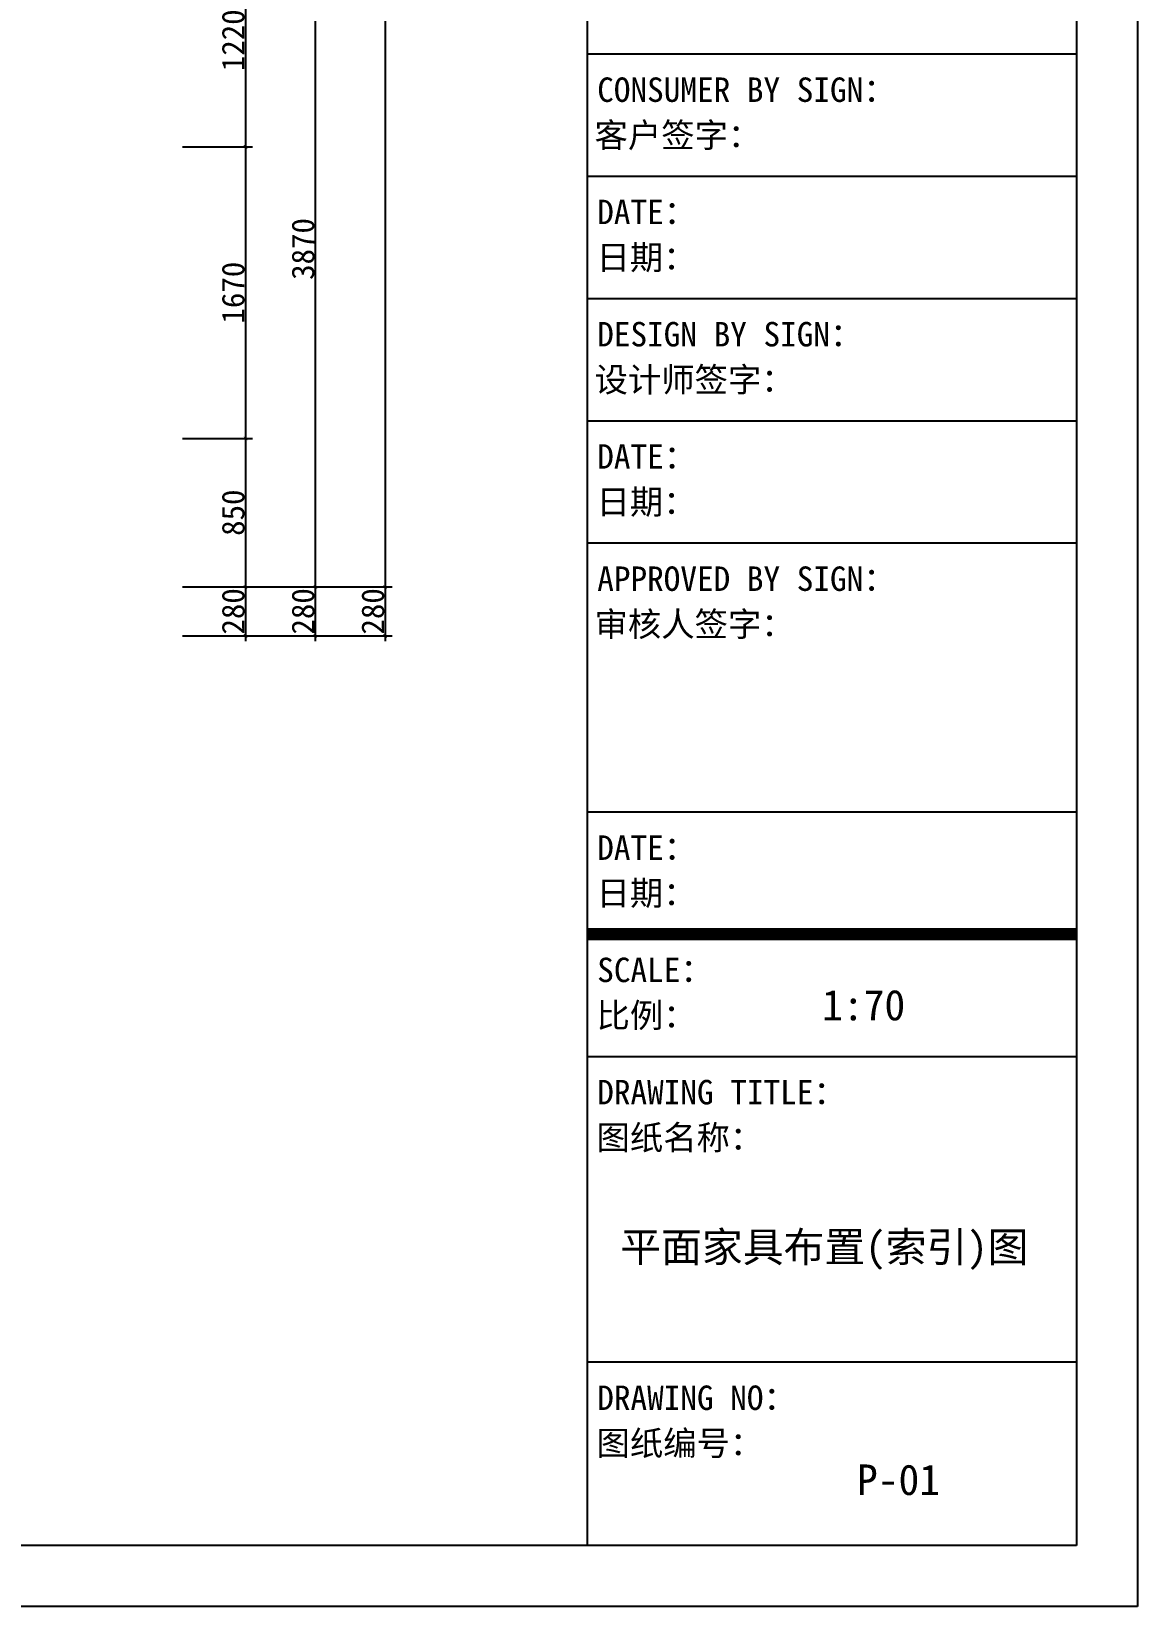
# Model space of a CAD drawing. Extents: x 13886 to 74789, y -750269 to -704302.
# Drawn here: x 68454 to 74789, y -725092 to -716073 of the extents above; entities that cross this region are included whole.
import ezdxf

# ---------------------------------------------------------------- set-up
doc = ezdxf.new("R2010")
doc.units = 0
doc.header["$LTSCALE"] = 10
doc.layers.get('0').update_dxf_attribs({"linetype": 'CONTINUOUS'})
doc.layers.get('DEFPOINTS').update_dxf_attribs({"linetype": 'CONTINUOUS'})
doc.layers.add('__A', color=14, linetype='CONTINUOUS')
doc.styles.add('_', font='SimSun.ttf')
doc.styles.get("Standard").update_dxf_attribs({"font": 'NSimSun.ttf'})
doc.dimstyles.get("Standard").update_dxf_attribs({"dimtxt": 0.18, "dimasz": 0.18, "dimexe": 0.18, "dimexo": 0.0625, "dimgap": 0.09, "dimtad": 0, "dimtih": 1, "dimtoh": 1, "dimdec": 4, "dimzin": 0, "dimtxsty": 'STANDARD', "dimcen": 0.09, "dimazin": 3, "dimtfac": 1, "dimtdec": 4, "dimtofl": 0, "dimtmove": 0, "dimatfit": 3, "dimtolj": 1, "dimtzin": 0})

# ---------------------------------------------------------------- blocks, each defined once
blk = doc.blocks.new('HTHJGJ')
at = {"layer": '__A', "ltscale": 150}
for p, q in [((43286.3, -729479.1), (43286.3, -750269.1)), ((40136.3, -749919.1), (40136.3, -729829.1)), ((42936.3, -729829.1), (42936.3, -749919.1)), ((40136.3, -741379.1), (42936.3, -741379.1)), ((40136.3, -742079.1), (42936.3, -742079.1)), ((40136.3, -742779.1), (42936.3, -742779.1)), ((40136.3, -743479.1), (42936.3, -743479.1)), ((40136.3, -744179.1), (42936.3, -744179.1)), ((40136.3, -745719.1), (42936.3, -745719.1)), ((40136.3, -746419.1), (42936.3, -746419.1)), ((40136.3, -747119.1), (42936.3, -747119.1)), ((40136.3, -747119.1), (42936.3, -747119.1)), ((40136.3, -748869.1), (42936.3, -748869.1)), ((42936.3, -749919.1), (15636.3, -749919.1)), ((43286.3, -750269.1), (13886.3, -750269.1))]:
    blk.add_line(p, q, dxfattribs=at)
at = {"layer": '__A', "ltscale": 150, "const_width": 70}
blk.add_lwpolyline([(40136.3, -746419.1), (42936.3, -746419.1)], dxfattribs=at)
at = {"layer": '__A', "ltscale": 150, "char_height": 140, "width": 2679.294, "attachment_point": 1, "style": '_'}
for s, insert in [('CONSUMER BY SIGN：', (40191.6, -741513.8)), ('客户签字：', (40176.3, -741774)), ('DATE：', (40191.6, -742213.8)), ('日期：', (40187.7, -742474)), ('DESIGN BY SIGN：', (40191.6, -742913.8)), ('设计师签字：', (40176.3, -743174)), ('DATE：', (40191.6, -743613.8)), ('日期：', (40187.7, -743874)), ('APPROVED BY SIGN：', (40191.6, -744313.8)), ('审核人签字：', (40176.3, -744574)), ('DATE：', (40191.6, -745853.8)), ('日期：', (40187.7, -746114)), ('SCALE：', (40191.6, -746553.8)), ('比例：', (40187.7, -746814)), ('DRAWING TITLE：', (40191.6, -747253.8)), ('图纸名称：', (40187.7, -747514)), ('DRAWING NO：', (40191.6, -749003.8)), ('图纸编号：', (40187.7, -749264))]:
    blk.add_mtext(s, dxfattribs=dict(at, insert=insert))
blk = doc.blocks.new('_ARCHTICK')
at = {"color": 0, "linetype": 'BYBLOCK', "const_width": 0.15}
blk.add_lwpolyline([(-0.5, -0.5), (0.5, 0.5)], dxfattribs=at)
blk = doc.blocks.new('*D1030')
at = {"color": 250, "ltscale": 60}
for p, q in [((70119.4, -710658.2), (70519.4, -710658.2)), ((70479.4, -710628.2), (70479.4, -719283.2)), ((70119.4, -719253.2), (70519.4, -719253.2))]:
    blk.add_line(p, q, dxfattribs=at)
at = {"layer": 'DEFPOINTS', "color": 0, "ltscale": 60}
for p in [(70079.4, -710658.2), (70079.4, -719253.2), (70479.4, -719253.2)]:
    blk.add_point(p, dxfattribs=at)
at = {"color": 250, "ltscale": 60, "xscale": 20, "yscale": 20, "zscale": 20}
for p, rotation in [((70479.4, -710658.2), 90), ((70479.4, -719253.2), 270)]:
    blk.add_blockref('_ARCHTICK', p, dxfattribs=dict(at, rotation=rotation))
at = {"color": 3, "ltscale": 60, "insert": (70409.4, -714955.7), "char_height": 130, "attachment_point": 5, "rotation": 90}
blk.add_mtext('\\A1;8595', dxfattribs=at)
blk = doc.blocks.new('*D1031')
at = {"color": 250, "ltscale": 60}
for p, q in [((70479.4, -719223.2), (70479.4, -719563.2)), ((70119.4, -719253.2), (70519.4, -719253.2)), ((70119.4, -719533.2), (70519.4, -719533.2))]:
    blk.add_line(p, q, dxfattribs=at)
at = {"layer": 'DEFPOINTS', "color": 0, "ltscale": 60}
for p in [(70079.4, -719253.2), (70079.4, -719533.2), (70479.4, -719533.2)]:
    blk.add_point(p, dxfattribs=at)
at = {"color": 250, "ltscale": 60, "xscale": 20, "yscale": 20, "zscale": 20}
for p, rotation in [((70479.4, -719253.2), 90), ((70479.4, -719533.2), 270)]:
    blk.add_blockref('_ARCHTICK', p, dxfattribs=dict(at, rotation=rotation))
at = {"color": 3, "ltscale": 60, "insert": (70409.4, -719393.2), "char_height": 130, "attachment_point": 5, "rotation": 90}
blk.add_mtext('\\A1;280', dxfattribs=at)
blk = doc.blocks.new('*D1035')
at = {"color": 250, "ltscale": 60}
for p, q in [((69719.4, -715383.2), (70119.4, -715383.2)), ((70079.4, -715353.2), (70079.4, -719283.2)), ((69719.4, -719253.2), (70119.4, -719253.2))]:
    blk.add_line(p, q, dxfattribs=at)
at = {"layer": 'DEFPOINTS', "color": 0, "ltscale": 60}
for p in [(69679.4, -715383.2), (69679.4, -719253.2), (70079.4, -719253.2)]:
    blk.add_point(p, dxfattribs=at)
at = {"color": 250, "ltscale": 60, "xscale": 20, "yscale": 20, "zscale": 20}
for p, rotation in [((70079.4, -715383.2), 90), ((70079.4, -719253.2), 270)]:
    blk.add_blockref('_ARCHTICK', p, dxfattribs=dict(at, rotation=rotation))
at = {"color": 3, "ltscale": 60, "insert": (70009.4, -717318.2), "char_height": 130, "attachment_point": 5, "rotation": 90}
blk.add_mtext('\\A1;3870', dxfattribs=at)
blk = doc.blocks.new('*D1036')
at = {"color": 250, "ltscale": 60}
for p, q in [((70079.4, -719223.2), (70079.4, -719563.2)), ((69719.4, -719253.2), (70119.4, -719253.2)), ((69719.4, -719533.2), (70119.4, -719533.2))]:
    blk.add_line(p, q, dxfattribs=at)
at = {"layer": 'DEFPOINTS', "color": 0, "ltscale": 60}
for p in [(69679.4, -719253.2), (69679.4, -719533.2), (70079.4, -719533.2)]:
    blk.add_point(p, dxfattribs=at)
at = {"color": 250, "ltscale": 60, "xscale": 20, "yscale": 20, "zscale": 20}
for p, rotation in [((70079.4, -719253.2), 90), ((70079.4, -719533.2), 270)]:
    blk.add_blockref('_ARCHTICK', p, dxfattribs=dict(at, rotation=rotation))
at = {"color": 3, "ltscale": 60, "insert": (70009.4, -719393.2), "char_height": 130, "attachment_point": 5, "rotation": 90}
blk.add_mtext('\\A1;280', dxfattribs=at)
blk = doc.blocks.new('*D1044')
at = {"color": 250, "ltscale": 60}
for p, q in [((69319.4, -715513.2), (69719.4, -715513.2)), ((69679.4, -715483.2), (69679.4, -716763.2)), ((69319.4, -716733.2), (69719.4, -716733.2))]:
    blk.add_line(p, q, dxfattribs=at)
at = {"layer": 'DEFPOINTS', "color": 0, "ltscale": 60}
for p in [(69279.4, -715513.2), (69279.4, -716733.2), (69679.4, -716733.2)]:
    blk.add_point(p, dxfattribs=at)
at = {"color": 250, "ltscale": 60, "xscale": 20, "yscale": 20, "zscale": 20}
for p, rotation in [((69679.4, -715513.2), 90), ((69679.4, -716733.2), 270)]:
    blk.add_blockref('_ARCHTICK', p, dxfattribs=dict(at, rotation=rotation))
at = {"color": 3, "ltscale": 60, "insert": (69609.4, -716123.2), "char_height": 130, "attachment_point": 5, "rotation": 90}
blk.add_mtext('\\A1;1220', dxfattribs=at)
blk = doc.blocks.new('*D1045')
at = {"color": 250, "ltscale": 60}
for p, q in [((69679.4, -716703.2), (69679.4, -718433.2)), ((69319.4, -716733.2), (69719.4, -716733.2)), ((69319.4, -718403.2), (69719.4, -718403.2))]:
    blk.add_line(p, q, dxfattribs=at)
at = {"layer": 'DEFPOINTS', "color": 0, "ltscale": 60}
for p in [(69279.4, -716733.2), (69279.4, -718403.2), (69679.4, -718403.2)]:
    blk.add_point(p, dxfattribs=at)
at = {"color": 250, "ltscale": 60, "xscale": 20, "yscale": 20, "zscale": 20}
for p, rotation in [((69679.4, -716733.2), 90), ((69679.4, -718403.2), 270)]:
    blk.add_blockref('_ARCHTICK', p, dxfattribs=dict(at, rotation=rotation))
at = {"color": 3, "ltscale": 60, "insert": (69609.4, -717568.2), "char_height": 130, "attachment_point": 5, "rotation": 90}
blk.add_mtext('\\A1;1670', dxfattribs=at)
blk = doc.blocks.new('*D1046')
at = {"color": 250, "ltscale": 60}
for p, q in [((69319.4, -718403.2), (69719.4, -718403.2)), ((69679.4, -718373.2), (69679.4, -719283.2)), ((69319.4, -719253.2), (69719.4, -719253.2))]:
    blk.add_line(p, q, dxfattribs=at)
at = {"layer": 'DEFPOINTS', "color": 0, "ltscale": 60}
for p in [(69279.4, -718403.2), (69279.4, -719253.2), (69679.4, -719253.2)]:
    blk.add_point(p, dxfattribs=at)
at = {"color": 250, "ltscale": 60, "xscale": 20, "yscale": 20, "zscale": 20}
for p, rotation in [((69679.4, -718403.2), 90), ((69679.4, -719253.2), 270)]:
    blk.add_blockref('_ARCHTICK', p, dxfattribs=dict(at, rotation=rotation))
at = {"color": 3, "ltscale": 60, "insert": (69609.4, -718828.2), "char_height": 130, "attachment_point": 5, "rotation": 90}
blk.add_mtext('\\A1;850', dxfattribs=at)
blk = doc.blocks.new('*D1047')
at = {"color": 250, "ltscale": 60}
for p, q in [((69679.4, -719223.2), (69679.4, -719563.2)), ((69319.4, -719253.2), (69719.4, -719253.2)), ((69319.4, -719533.2), (69719.4, -719533.2))]:
    blk.add_line(p, q, dxfattribs=at)
at = {"layer": 'DEFPOINTS', "color": 0, "ltscale": 60}
for p in [(69279.4, -719253.2), (69279.4, -719533.2), (69679.4, -719533.2)]:
    blk.add_point(p, dxfattribs=at)
at = {"color": 250, "ltscale": 60, "xscale": 20, "yscale": 20, "zscale": 20}
for p, rotation in [((69679.4, -719253.2), 90), ((69679.4, -719533.2), 270)]:
    blk.add_blockref('_ARCHTICK', p, dxfattribs=dict(at, rotation=rotation))
at = {"color": 3, "ltscale": 60, "insert": (69609.4, -719393.2), "char_height": 130, "attachment_point": 5, "rotation": 90}
blk.add_mtext('\\A1;280', dxfattribs=at)

msp = doc.modelspace()

# ---------------------------------------------------------------- block references
msp.add_blockref('HTHJGJ', (31502.5, 25177.6))

# ---------------------------------------------------------------- texts
at = {"layer": '__A', "ltscale": 150, "attachment_point": 1, "style": '_'}
for s, insert, char_height, width in [('{\\fNSimSun|b0|i0|c134|p49;\\C1;1:70}', (72982.1, -721560.1), 175, 462.575), ('{\\fNSimSun|b0|i0|c134|p49;\\H0.875x;\\C1;平面家具布置(索引)图}', (71825.7, -722946.9), 196, 3093.792), ('{\\fNSimSun|b0|i0|c134|p49;\\C1;P-01}', (73181.7, -724278.1), 175, 462.575)]:
    msp.add_mtext(s, dxfattribs=dict(at, insert=insert, char_height=char_height, width=width))

# ---------------------------------------------------------------- dimensions: what is measured, and where the dimension line sits
at = {"ltscale": 60}
for base, p1, p2, picture, middle in [((70479.4, -719253.2), (70079.4, -710658.2), (70079.4, -719253.2), '*D1030', (70409.4, -714955.7)), ((70079.4, -719253.2), (69679.4, -715383.2), (69679.4, -719253.2), '*D1035', (70009.4, -717318.2)), ((69679.4, -716733.2), (69279.4, -715513.2), (69279.4, -716733.2), '*D1044', (69609.4, -716123.2)), ((69679.4, -718403.2), (69279.4, -716733.2), (69279.4, -718403.2), '*D1045', (69609.4, -717568.2)), ((69679.4, -719253.2), (69279.4, -718403.2), (69279.4, -719253.2), '*D1046', (69609.4, -718828.2)), ((69679.4, -719533.2), (69279.4, -719253.2), (69279.4, -719533.2), '*D1047', (69609.4, -719393.2)), ((70079.4, -719533.2), (69679.4, -719253.2), (69679.4, -719533.2), '*D1036', (70009.4, -719393.2)), ((70479.4, -719533.2), (70079.4, -719253.2), (70079.4, -719533.2), '*D1031', (70409.4, -719393.2))]:
    dim = msp.add_linear_dim(base=base, p1=p1, p2=p2, angle=90, dimstyle='STANDARD', override={"dimtxt": 130, "dimasz": 20, "dimexe": 40, "dimexo": 40, "dimgap": 5, "dimtad": 1, "dimtih": 0, "dimtoh": 0, "dimdec": 0, "dimrnd": 5, "dimblk1": 'ARCHTICK', "dimblk2": 'ARCHTICK', "dimsah": 1, "dimdle": 30, "dimclrd": 250, "dimclre": 250, "dimclrt": 3, "dimtdec": 0, "dimtmove": 1, "dimldrblk": 'ARCHTICK', "dimfxl": 15, "dimarcsym": 1}, dxfattribs=at)
    dim.commit()
    dim.dimension.update_dxf_attribs({"geometry": picture, "text_midpoint": middle})

doc.saveas('drawing.dxf')
